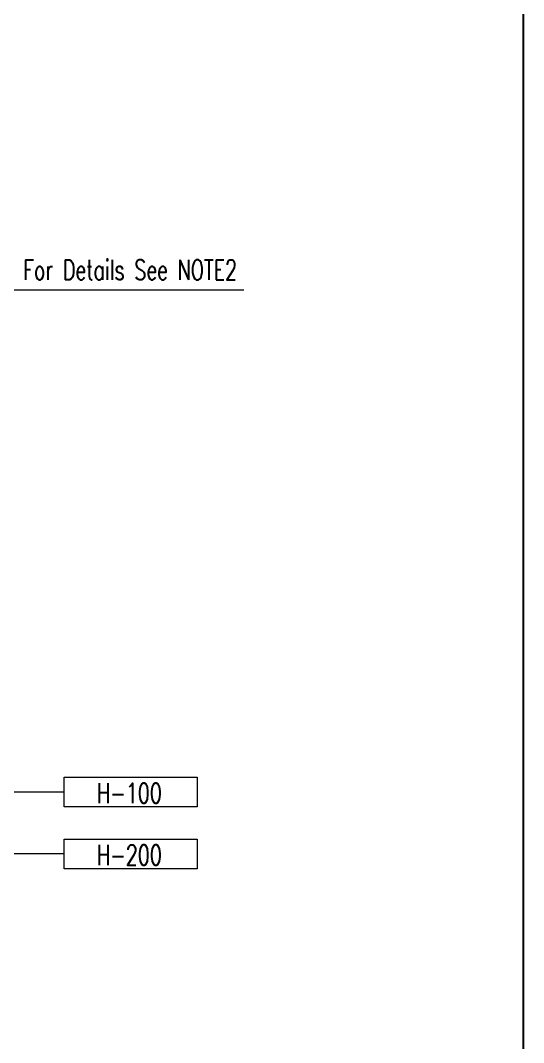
# Model space of a CAD drawing. Header units: inches. Extents: x -1128 to 651, y 96 to 845.
# Drawn here: x -183.2 to -147.9, y 734.6 to 806.3 of the extents above; entities that cross this region are included whole.
import ezdxf
from ezdxf.enums import TextEntityAlignment as Align

# ---------------------------------------------------------------- set-up
doc = ezdxf.new("R2010")
doc.units = ezdxf.units.IN
doc.header["$MEASUREMENT"] = 0
doc.layers.add('Cables', color=7, linetype='Continuous', lineweight=0)
doc.layers.add('Layer 1', color=7, linetype='Continuous')
doc.layers.add('TEG BORDER', color=7, linetype='Continuous')
doc.styles.add('HZTXT', font='txt_qlt.shx', dxfattribs={"width": 0.7, "bigfont": 'hztxt.shx'})

# ---------------------------------------------------------------- blocks, each defined once
blk = doc.blocks.new('TEG BORDER A2')
at = {"layer": 'TEG BORDER'}
blk.add_line((489, 116), (489, 415), dxfattribs=at)

msp = doc.modelspace()

# ---------------------------------------------------------------- linework, layer by layer
at = {"layer": 'Layer 1', "color": 0, "lineweight": 5}
for points in [[(-194.548, 787.407), (-167.576, 787.407)], [(-180.185, 753.209), (-170.847, 753.209), (-170.847, 751.128), (-180.185, 751.128), (-180.185, 753.209)], [(-180.185, 752.168), (-194.459, 752.168)], [(-180.185, 748.868), (-170.847, 748.868), (-170.847, 746.786), (-180.185, 746.786), (-180.185, 748.868)], [(-180.185, 747.827), (-195.173, 747.827)]]:
    msp.add_lwpolyline(points, dxfattribs=at)

# ---------------------------------------------------------------- block references
at = {"layer": 'Cables', "color": 0, "xscale": 0.4897326461023622, "yscale": 0.4897326461023622, "zscale": 0.4897326461023622}
msp.add_blockref('TEG BORDER A2', (-387.419, 638.86), dxfattribs=at)

# ---------------------------------------------------------------- texts
at = {"color": 0, "lineweight": 9, "style": 'HZTXT', "width": 0.7}
for s, height, p in [('For Details See NOTE2', 1.40537, (-175.55, 788.089)), ('H-100', 1.4054, (-175.602, 751.396)), ('H-200', 1.4054, (-175.602, 747.054))]:
    msp.add_text(s, height=height, dxfattribs=at).set_placement(p, align=Align.CENTER)

doc.saveas('drawing.dxf')
